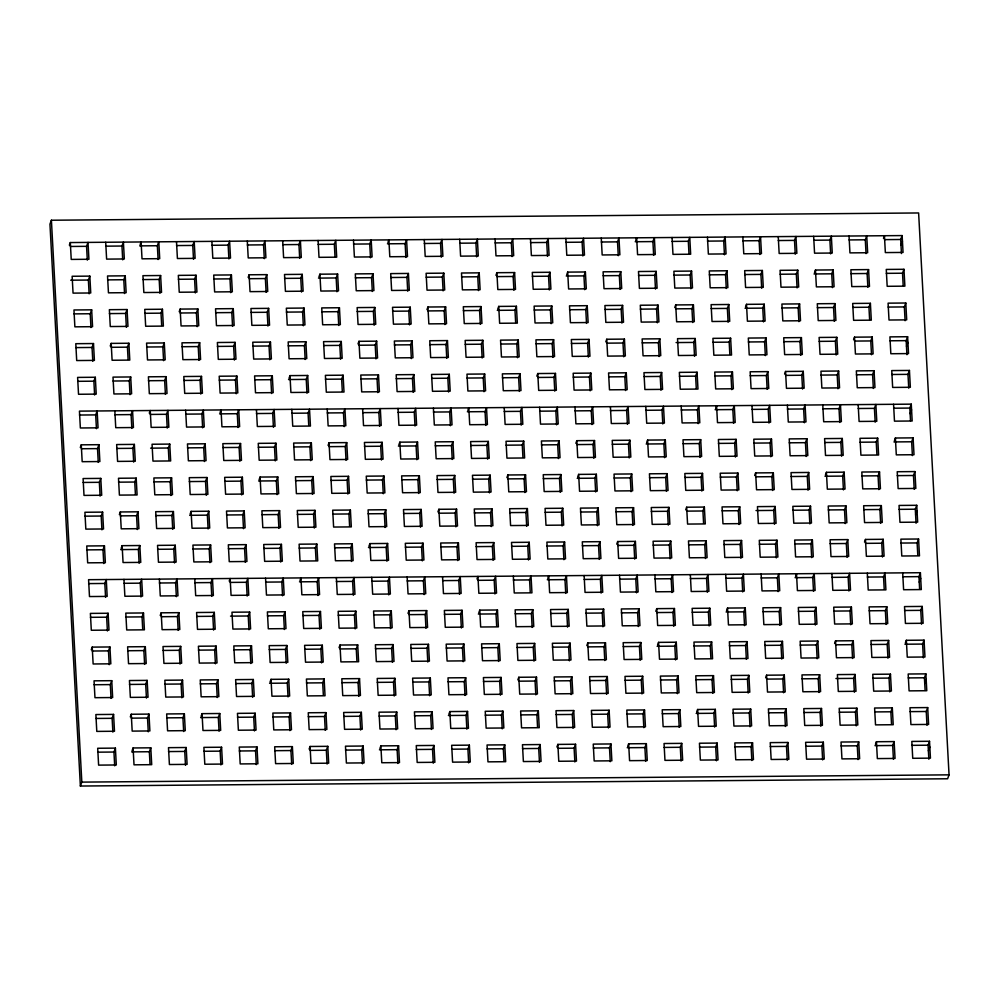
<?xml version="1.0" encoding="UTF-8"?>
<svg xmlns="http://www.w3.org/2000/svg" width="999" height="999" viewBox="0 0 999 999"><rect width="100%" height="100%" fill="white"/><g stroke="black" fill="none" stroke-linecap="round" stroke-linejoin="round"><path stroke-width="1.5" d="M51.399 220.23L49.95 224.151L80.382 786.038L947.601 778.77L949.05 774.849L918.618 212.962L51.399 220.23L81.831 782.117L80.382 786.038M69.343 245.167L70.317 242.557L902.134 235.577L903.046 252.435L885.351 252.585L884.44 235.727L883.478 238.349M87.313 260.115L86.563 246.328L88.012 242.407L88.923 259.265L71.229 259.415L70.317 242.557M89.136 293.831L88.387 280.045L89.835 276.124L72.14 276.261L73.052 293.119L90.747 292.982L89.835 276.124M90.959 327.547L90.21 313.748L91.658 309.827L73.963 309.977L74.875 326.835L92.57 326.685L91.658 309.827M122.702 259.827L121.965 246.029L123.401 242.108L124.326 258.966L106.618 259.116L105.707 242.257M92.795 361.263L92.045 347.465L93.494 343.544L75.787 343.693L76.698 360.552L94.405 360.402L93.494 343.544M124.538 293.531L123.789 279.745L125.237 275.824L107.53 275.974L108.454 292.832L126.149 292.682L125.237 275.824M140.147 244.58L141.109 241.958L142.02 258.816L159.715 258.666L158.804 241.808L157.355 245.729L158.104 259.528M94.618 394.98L93.869 381.181L95.317 377.26L77.61 377.41L78.534 394.268L96.229 394.118L95.317 377.26M110.227 346.016L111.189 343.394L128.883 343.244L129.795 360.102L112.1 360.252L111.189 343.394M126.361 327.247L125.612 313.461L127.06 309.54L109.366 309.69L110.277 326.536L127.972 326.398L127.06 309.54M80.307 447.452L81.269 444.83L98.963 444.692L99.875 461.55L82.18 461.688L81.269 444.83M96.441 428.683L95.692 414.897L97.14 410.976L98.052 427.834L80.357 427.984L79.445 411.126L911.263 404.145L912.174 421.004L894.48 421.153L893.568 404.295M128.097 359.428L127.435 347.165L128.883 343.244M159.927 293.244L159.178 279.445L160.627 275.524L142.932 275.674L143.844 292.532L161.538 292.382L160.627 275.524M98.264 462.4L97.515 448.613L98.963 444.692M130.007 394.68L129.271 380.881L130.707 376.96L113.012 377.11L113.923 393.968L131.618 393.818L130.707 376.96M161.676 325.424L161.014 313.162L162.45 309.24L144.755 309.39L145.667 326.248L163.374 326.099L162.45 309.24M100.087 496.116L99.351 482.317L100.787 478.396L83.092 478.546L84.003 495.404L101.711 495.254L100.787 478.396M193.506 259.228L192.757 245.442L194.206 241.521L195.117 258.366L177.41 258.516L176.498 241.658M131.843 428.396L131.094 414.597L132.542 410.676L133.454 427.535L115.747 427.684L114.835 410.826M163.586 360.664L162.837 346.878L164.286 342.957L146.578 343.107L147.502 359.952L165.197 359.815L164.286 342.957M101.923 529.832L101.174 516.033L102.622 512.112L84.915 512.262L85.827 529.12L103.534 528.971L102.622 512.112M179.196 311.7L180.157 309.091L197.852 308.941L198.764 325.799L181.069 325.949L180.157 309.091M195.329 292.944L194.58 279.146L196.029 275.225L178.334 275.374L179.246 292.232L196.94 292.083L196.029 275.225M133.666 462.1L132.917 448.314L134.365 444.393L116.658 444.543L117.582 461.401L135.277 461.251L134.365 444.393M149.276 413.149L150.237 410.527L151.149 427.385L168.843 427.235L167.932 410.377L166.483 414.298L167.233 428.096M165.409 394.38L164.66 380.594L166.109 376.66L148.414 376.81L149.326 393.668L167.02 393.519L166.109 376.66M103.746 563.536L102.997 549.75L104.445 545.829L86.751 545.978L87.662 562.837L105.357 562.687L104.445 545.829M119.356 514.585L120.317 511.963L138.012 511.813L138.923 528.671L121.229 528.821L120.317 511.963M197.153 326.661L196.403 312.862L197.852 308.941M135.402 494.28L134.74 482.03L136.189 478.109L118.494 478.259L119.405 495.104L137.1 494.967L136.189 478.109M228.896 258.928L228.147 245.142L229.595 241.221L230.507 258.079L212.812 258.229L211.9 241.371M105.569 597.252L104.82 583.466L106.269 579.545L107.18 596.403L89.485 596.553L88.574 579.695L920.391 572.714L921.315 589.572L903.608 589.722L902.696 572.864M121.179 548.289L122.14 545.679L139.835 545.529L140.759 562.387L123.052 562.537L122.14 545.679M198.976 360.364L198.227 346.578L199.675 342.657L181.98 342.807L182.892 359.665L200.587 359.515L199.675 342.657M137.313 529.532L136.563 515.734L138.012 511.813M91.259 649.737L92.22 647.115L109.915 646.965L110.839 663.823L93.132 663.973L92.22 647.115M230.719 292.645L229.982 278.858L231.418 274.937L213.724 275.075L214.635 291.933L232.342 291.783L231.418 274.937M168.981 460.277L168.319 448.014L169.755 444.093L152.06 444.243L152.972 461.101L170.667 460.951L169.755 444.093M107.392 630.968L106.643 617.182L108.092 613.261L90.397 613.398L91.309 630.257L109.003 630.107L108.092 613.261M200.799 394.081L200.062 380.294L201.511 376.373L183.804 376.523L184.715 393.381L202.422 393.231L201.511 376.373M139.136 563.249L138.399 549.45L139.835 545.529M232.555 326.361L231.805 312.562L233.254 308.641L215.547 308.791L216.458 325.649L234.166 325.499L233.254 308.641M170.891 495.516L170.142 481.73L171.591 477.809L153.883 477.959L154.795 494.817L172.502 494.667L171.591 477.809M109.216 664.685L108.479 650.886L109.915 646.965M248.164 277.397L249.126 274.787L266.82 274.638L267.732 291.496L250.037 291.646L249.126 274.787M264.298 258.641L263.549 244.842L264.997 240.921L265.909 257.779L248.214 257.929L247.302 241.071M202.635 427.797L201.885 414.011L203.334 410.089L204.246 426.935L186.551 427.085L185.627 410.227M140.971 596.965L140.222 583.166L141.671 579.245L142.582 596.103L124.875 596.253L123.963 579.395M234.378 360.077L233.629 346.278L235.077 342.357L217.382 342.507L218.294 359.365L235.989 359.215L235.077 342.357M172.715 529.233L171.965 515.447L173.414 511.525L155.707 511.675L156.631 528.521L174.326 528.384L173.414 511.525M111.051 698.401L110.302 684.602L111.751 680.681L94.043 680.831L94.967 697.689L112.662 697.539L111.751 680.681M266.121 292.345L265.372 278.559L266.82 274.638M204.458 461.513L203.709 447.714L205.157 443.793L187.462 443.943L188.374 460.801L206.069 460.651L205.157 443.793M142.707 629.145L142.045 616.883L143.494 612.961L125.799 613.111L126.711 629.969L144.405 629.82L143.494 612.961M220.067 412.55L221.029 409.94L221.94 426.798L239.635 426.648L238.724 409.79L237.275 413.711L238.024 427.497M236.201 393.781L235.452 379.995L236.9 376.074L219.206 376.223L220.117 393.082L237.812 392.932L236.9 376.074M174.538 562.949L173.789 549.163L175.237 545.229L157.542 545.379L158.454 562.237L176.149 562.087L175.237 545.229M112.875 732.105L112.125 718.318L113.574 714.397L95.879 714.547L96.791 731.405L114.485 731.256L113.574 714.397M190.147 513.986L191.109 511.376L208.803 511.226L209.715 528.084L192.02 528.234L191.109 511.376M267.944 326.061L267.195 312.275L268.644 308.354L250.949 308.504L251.86 325.349L269.555 325.212L268.644 308.354M206.281 495.229L205.532 481.431L206.98 477.51L189.286 477.659L190.197 494.517L207.892 494.368L206.98 477.51M144.618 664.385L143.868 650.599L145.317 646.678L127.622 646.828L128.534 663.673L146.229 663.536L145.317 646.678M160.227 615.421L161.189 612.812L178.883 612.662L179.808 629.52L162.1 629.67L161.189 612.812M299.688 258.341L298.951 244.543L300.387 240.622L301.298 257.48L283.604 257.63L282.692 240.771M176.361 596.665L175.612 582.867L177.06 578.945L177.972 595.804L160.277 595.953L159.365 579.095M114.698 765.821L113.948 752.035L115.397 748.114L97.702 748.263L98.614 765.122L116.309 764.972L115.397 748.114M130.307 716.857L131.269 714.248L148.976 714.098L149.887 730.956L132.18 731.106L131.269 714.248M269.767 359.777L269.031 345.979L270.467 342.058L252.772 342.207L253.684 359.066L271.391 358.916L270.467 342.058M208.104 528.933L207.367 515.147L208.803 511.226M146.441 698.101L145.692 684.303L147.14 680.381L129.445 680.531L130.357 697.389L148.052 697.24L147.14 680.381M301.523 292.058L300.774 278.259L302.222 274.338L284.515 274.488L285.427 291.346L303.134 291.196L302.222 274.338M239.847 461.213L239.111 447.427L240.559 443.506L222.852 443.643L223.764 460.502L241.471 460.352L240.559 443.506M178.184 630.381L177.447 616.583L178.883 612.662M132.13 750.574L133.092 747.964L150.799 747.814L151.711 764.672L134.016 764.822L133.092 747.964M271.603 393.494L270.854 379.695L272.302 375.774L254.595 375.924L255.507 392.782L273.214 392.632L272.302 375.774M209.94 562.649L209.191 548.863L210.639 544.942L192.932 545.092L193.843 561.95L211.551 561.8L210.639 544.942M148.264 731.817L147.527 718.019L148.976 714.098M303.346 325.761L302.597 311.975L304.046 308.054L286.351 308.204L287.262 325.062L304.957 324.912L304.046 308.054M241.683 494.93L240.934 481.131L242.382 477.21L224.675 477.36L225.599 494.218L243.294 494.068L242.382 477.21M180.02 664.085L179.271 650.299L180.719 646.378L163.012 646.528L163.923 663.386L181.631 663.236L180.719 646.378M318.956 276.81L319.917 274.188L337.612 274.038L338.524 290.896L320.829 291.046L319.917 274.188M335.002 256.506L334.34 244.256L335.789 240.334L336.7 257.18L319.006 257.33L318.094 240.472M273.426 427.21L272.677 413.411L274.126 409.49L275.037 426.348L257.342 426.498L256.431 409.64M211.763 596.366L211.014 582.579L212.462 578.658L213.374 595.504L195.679 595.654L194.768 578.796M150.012 763.998L149.35 751.735L150.799 747.814M289.036 378.246L289.997 375.624L307.692 375.474L308.604 392.332L290.909 392.482L289.997 375.624M305.17 359.478L304.42 345.691L305.869 341.77L288.174 341.92L289.086 358.766L306.78 358.629L305.869 341.77M243.506 528.646L242.757 514.847L244.206 510.926L226.511 511.076L227.422 527.934L245.117 527.784L244.206 510.926M181.843 697.801L181.094 684.015L182.542 680.094L164.847 680.244L165.759 697.09L183.454 696.952L182.542 680.094M259.116 479.682L260.077 477.06L277.772 476.923L278.684 493.781L260.989 493.918L260.077 477.06M336.913 291.758L336.163 277.959L337.612 274.038M275.249 460.914L274.5 447.127L275.949 443.206L258.254 443.356L259.166 460.214L276.86 460.064L275.949 443.206M213.586 630.082L212.837 616.283L214.285 612.362L196.591 612.512L197.502 629.37L215.197 629.22L214.285 612.362M229.196 581.118L230.157 578.508L231.069 595.367L248.763 595.217L247.852 578.359L246.416 582.28L247.153 596.066M306.993 393.194L306.243 379.395L307.692 375.474M245.329 562.35L244.58 548.563L246.029 544.642L228.334 544.792L229.246 561.65L246.94 561.5L246.029 544.642M183.666 731.518L182.917 717.732L184.365 713.798L166.671 713.948L167.582 730.806L185.277 730.656L184.365 713.798M338.736 325.474L337.999 311.676L339.435 307.754L321.74 307.904L322.652 324.762L340.359 324.613L339.435 307.754M277.073 494.63L276.323 480.844L277.772 476.923M215.409 663.798L214.66 649.999L216.109 646.078L198.414 646.228L199.325 663.086L217.02 662.936L216.109 646.078M370.492 257.742L369.742 243.956L371.191 240.035L372.103 256.893L354.395 257.043L353.484 240.185M308.741 425.374L308.079 413.111L309.515 409.19L310.439 426.049L292.732 426.198L291.82 409.34M185.489 765.234L184.74 751.435L186.189 747.514L168.494 747.664L169.405 764.522L187.1 764.372L186.189 747.514M201.099 716.271L202.06 713.661L219.768 713.511L220.679 730.369L202.972 730.506L202.06 713.661M340.572 359.178L339.822 345.392L341.271 341.471L323.564 341.621L324.475 358.479L342.182 358.329L341.271 341.471M278.908 528.346L278.159 514.547L279.608 510.626L261.9 510.776L262.812 527.634L280.519 527.484L279.608 510.626M217.233 697.502L216.496 683.716L217.932 679.795L200.237 679.944L201.149 696.803L218.856 696.653L217.932 679.795M372.315 291.458L371.566 277.672L373.014 273.751L355.307 273.888L356.231 290.746L373.926 290.597L373.014 273.751M310.652 460.626L309.902 446.828L311.351 442.907L293.644 443.057L294.555 459.915L312.262 459.765L311.351 442.907M248.988 629.782L248.239 615.996L249.688 612.075L231.98 612.212L232.892 629.07L250.599 628.92L249.688 612.075M387.924 242.495L388.886 239.885L389.797 256.743L407.492 256.593L406.581 239.735L405.132 243.656L405.881 257.442M342.307 391.358L341.646 379.108L343.094 375.187L325.399 375.337L326.311 392.182L344.006 392.045L343.094 375.187M280.731 562.062L279.982 548.264L281.431 544.343L263.724 544.492L264.648 561.351L282.342 561.201L281.431 544.343M219.068 731.218L218.319 717.432L219.768 713.511M358.004 343.931L358.966 341.321L376.66 341.171L377.572 358.029L359.877 358.179L358.966 341.321M374.138 325.174L373.389 311.376L374.837 307.455L357.142 307.605L358.054 324.463L375.749 324.313L374.837 307.455M312.475 494.33L311.725 480.544L313.174 476.623L295.479 476.773L296.391 493.631L314.086 493.481L313.174 476.623M250.811 663.498L250.062 649.7L251.511 645.779L233.816 645.928L234.728 662.787L252.422 662.637L251.511 645.779M328.084 445.379L329.046 442.757L346.74 442.607L347.652 459.465L329.957 459.615L329.046 442.757M344.218 426.61L343.469 412.824L344.917 408.891L345.829 425.749L328.134 425.899L327.222 409.041M282.555 595.766L281.805 581.98L283.254 578.059L284.166 594.917L266.471 595.067L265.559 578.209M220.891 764.934L220.142 751.148L221.591 747.227L203.896 747.364L204.807 764.223L222.502 764.073L221.591 747.227M375.961 358.891L375.212 345.092L376.66 341.171M314.298 528.046L313.549 514.26L314.997 510.339L297.302 510.489L298.214 527.335L315.909 527.197L314.997 510.339M252.635 697.215L251.885 683.416L253.334 679.495L235.639 679.645L236.551 696.503L254.245 696.353L253.334 679.495M407.704 291.159L406.955 277.372L408.404 273.451L390.709 273.601L391.62 290.459L409.315 290.309L408.404 273.451M346.041 460.327L345.292 446.528L346.74 442.607M284.378 629.482L283.629 615.696L285.077 611.775L267.382 611.925L268.294 628.783L285.989 628.633L285.077 611.775M299.987 580.519L300.949 577.909L301.86 594.767L319.568 594.617L318.656 577.759L317.207 581.68L317.957 595.479M377.784 392.595L377.048 378.808L378.484 374.887L360.789 375.037L361.7 391.895L379.408 391.745L378.484 374.887M316.046 560.227L315.372 547.964L316.82 544.043L299.126 544.193L300.037 561.051L317.732 560.901L316.82 544.043M254.458 730.918L253.709 717.132L255.157 713.211L237.462 713.361L238.374 730.219L256.069 730.069L255.157 713.211M270.067 681.967L271.029 679.345L288.736 679.195L289.648 696.053L271.94 696.203L271.029 679.345M409.54 324.875L408.791 311.089L410.239 307.168L392.532 307.305L393.444 324.163L411.151 324.013L410.239 307.168M347.864 494.043L347.128 480.244L348.564 476.323L330.869 476.473L331.78 493.331L349.488 493.181L348.564 476.323M286.201 663.199L285.464 649.412L286.9 645.491L269.206 645.629L270.117 662.487L287.824 662.337L286.9 645.491M441.283 257.155L440.534 243.356L441.983 239.435L442.894 256.293L425.199 256.443L424.275 239.585M379.62 426.311L378.871 412.525L380.319 408.603L381.231 425.462L363.524 425.611L362.612 408.753M256.281 764.635L255.544 750.848L256.98 746.927L239.285 747.077L240.197 763.935L257.904 763.785L256.98 746.927M411.363 358.591L410.614 344.792L412.063 340.871L394.355 341.021L395.279 357.879L412.974 357.729L412.063 340.871M349.613 526.223L348.951 513.961L350.399 510.039L332.692 510.189L333.616 527.047L351.311 526.898L350.399 510.039M288.037 696.915L287.287 683.116L288.736 679.195M426.973 309.628L427.934 307.018L445.629 306.868L446.541 323.726L428.846 323.876L427.934 307.018M443.106 290.871L442.357 277.073L443.806 273.152L426.111 273.301L427.023 290.16L444.717 290.01L443.806 273.152M381.443 460.027L380.694 446.241L382.142 442.32L364.448 442.457L365.359 459.315L383.054 459.165L382.142 442.32M319.78 629.195L319.031 615.396L320.479 611.475L302.772 611.625L303.696 628.483L321.391 628.334L320.479 611.475M413.186 392.307L412.437 378.509L413.886 374.588L396.191 374.737L397.103 391.596L414.797 391.446L413.886 374.588M351.523 561.463L350.774 547.677L352.222 543.756L334.528 543.906L335.439 560.751L353.134 560.614L352.222 543.756M289.86 730.631L289.111 716.832L290.559 712.911L272.864 713.061L273.776 729.919L291.471 729.769L290.559 712.911M444.93 324.575L444.18 310.789L445.629 306.868M383.266 493.743L382.517 479.945L383.966 476.024L366.271 476.173L367.182 493.031L384.877 492.882L383.966 476.024M321.603 662.899L320.854 649.113L322.302 645.192L304.608 645.342L305.519 662.2L323.214 662.05L322.302 645.192M398.876 444.78L399.837 442.17L417.532 442.02L418.456 458.878L400.749 459.028L399.837 442.17M476.673 256.855L475.924 243.069L477.372 239.136L478.284 255.994L460.589 256.144L459.677 239.285M415.01 426.011L414.26 412.225L415.709 408.304L416.62 425.162L398.926 425.312L398.014 408.454M353.346 595.179L352.597 581.393L354.046 577.459L354.957 594.318L337.262 594.467L336.351 577.609M291.683 764.335L290.934 750.549L292.382 746.628L274.688 746.777L275.599 763.636L293.294 763.486L292.382 746.628M368.956 546.216L369.917 543.606L387.612 543.456L388.536 560.314L370.829 560.464L369.917 543.606M446.753 358.291L446.016 344.505L447.452 340.584L429.757 340.734L430.669 357.58L448.364 357.442L447.452 340.584M385.09 527.46L384.34 513.661L385.789 509.74L368.094 509.89L369.006 526.748L386.7 526.598L385.789 509.74M323.351 695.079L322.677 682.829L324.126 678.908L306.431 679.058L307.342 695.903L325.037 695.766L324.126 678.908M339.036 647.652L339.997 645.042L357.704 644.892L358.616 661.75L340.909 661.9L339.997 645.042M478.496 290.572L477.759 276.773L479.208 272.852L461.501 273.002L462.412 289.86L480.119 289.71L479.208 272.852M416.833 459.727L416.096 445.941L417.532 442.02M355.169 628.895L354.42 615.097L355.869 611.176L338.174 611.326L339.086 628.184L356.78 628.034L355.869 611.176M309.116 749.088L310.077 746.478L327.784 746.328L328.696 763.186L310.989 763.336L310.077 746.478M448.588 392.008L447.839 378.209L449.288 374.288L431.58 374.438L432.492 391.296L450.199 391.146L449.288 374.288M386.913 561.163L386.176 547.377L387.612 543.456M325.249 730.331L324.513 716.533L325.949 712.612L308.254 712.762L309.166 729.62L326.873 729.47L325.949 712.612M480.332 324.288L479.582 310.489L481.031 306.568L463.324 306.718L464.248 323.576L481.943 323.426L481.031 306.568M418.668 493.444L417.919 479.657L419.368 475.736L401.66 475.874L402.572 492.732L420.279 492.582L419.368 475.736M356.918 661.076L356.256 648.813L357.704 644.892M495.941 275.324L496.903 272.702L514.597 272.565L515.509 289.41L497.814 289.56L496.903 272.702M512.075 256.556L511.326 242.769L512.774 238.848L513.686 255.707L495.991 255.844L495.079 238.998M450.412 425.724L449.662 411.925L451.111 408.004L452.023 424.862L434.328 425.012L433.404 408.154M388.748 594.88L387.999 581.093L389.448 577.172L390.359 594.03L372.664 594.18L371.74 577.322M327.085 764.048L326.336 750.249L327.784 746.328M482.155 357.992L481.406 344.205L482.854 340.284L465.159 340.434L466.071 357.292L483.766 357.142L482.854 340.284M420.492 527.16L419.742 513.361L421.191 509.44L403.496 509.59L404.408 526.448L422.102 526.298L421.191 509.44M358.828 696.315L358.079 682.529L359.528 678.608L341.82 678.758L342.744 695.616L360.439 695.466L359.528 678.608M497.764 309.041L498.726 306.418L516.421 306.268L517.332 323.127L499.637 323.276L498.726 306.418M513.898 290.272L513.149 276.486L514.597 272.565M452.235 459.44L451.486 445.641L452.934 441.72L435.239 441.87L436.151 458.728L453.846 458.578L452.934 441.72M390.572 628.596L389.822 614.81L391.271 610.889L373.576 611.026L374.488 627.884L392.182 627.734L391.271 610.889M467.844 410.477L468.806 407.854L469.717 424.712L487.412 424.563L486.501 407.704L485.064 411.625L485.801 425.424M483.978 391.708L483.229 377.922L484.677 374.001L466.983 374.15L467.894 390.996L485.589 390.859L484.677 374.001M422.315 560.876L421.566 547.077L423.014 543.156L405.319 543.306L406.231 560.164L423.926 560.014L423.014 543.156M360.651 730.032L359.902 716.246L361.351 712.324L343.656 712.474L344.568 729.32L362.262 729.183L361.351 712.324M437.924 511.913L438.886 509.29L456.58 509.153L457.505 526.011L439.797 526.148L438.886 509.29M515.646 322.452L514.972 310.19L516.421 306.268M454.058 493.144L453.309 479.358L454.757 475.437L437.062 475.586L437.974 492.445L455.669 492.295L454.757 475.437M392.395 662.312L391.645 648.513L393.094 644.592L375.399 644.742L376.311 661.6L394.006 661.45L393.094 644.592M408.004 613.349L408.966 610.739L426.673 610.589L427.584 627.447L409.877 627.597L408.966 610.739M547.464 256.256L546.728 242.47L548.164 238.549L549.088 255.407L531.381 255.557L530.469 238.699M424.138 594.58L423.389 580.794L424.837 576.873L425.749 593.731L408.054 593.881L407.142 577.022M362.475 763.748L361.725 749.962L363.174 746.028L345.479 746.178L346.391 763.036L364.086 762.886L363.174 746.028M517.544 357.704L516.808 343.906L518.256 339.985L500.549 340.135L501.461 356.993L519.168 356.843L518.256 339.985M455.881 526.86L455.144 513.074L456.58 509.153M394.218 696.028L393.481 682.23L394.917 678.309L377.222 678.458L378.134 695.316L395.829 695.167L394.917 678.309M549.3 289.972L548.551 276.186L549.999 272.265L532.292 272.415L533.204 289.273L550.911 289.123L549.999 272.265M487.637 459.14L486.888 445.342L488.336 441.421L470.629 441.57L471.54 458.429L489.248 458.279L488.336 441.421M425.961 628.296L425.224 614.51L426.673 610.589M379.907 748.501L380.869 745.891L398.576 745.741L399.488 762.599L381.793 762.736L380.869 745.891M519.38 391.408L518.631 377.622L520.079 373.701L502.372 373.851L503.296 390.709L520.991 390.559L520.079 373.701M457.717 560.576L456.968 546.778L458.416 542.857L440.709 543.006L441.62 559.865L459.328 559.715L458.416 542.857M396.054 729.732L395.304 715.946L396.753 712.025L379.046 712.175L379.957 729.033L397.664 728.883L396.753 712.025M551.123 323.688L550.374 309.902L551.823 305.981L534.128 306.119L535.039 322.977L552.734 322.827L551.823 305.981M489.46 492.857L488.711 479.058L490.159 475.137L472.465 475.287L473.376 492.145L491.071 491.995L490.159 475.137M427.797 662.012L427.048 648.226L428.496 644.305L410.789 644.442L411.713 661.301L429.408 661.151L428.496 644.305M566.733 274.725L567.694 272.115L585.389 271.965L586.301 288.823L568.606 288.973L567.694 272.115M582.867 255.969L582.117 242.17L583.566 238.249L584.477 255.107L566.783 255.257L565.871 238.399M521.203 425.124L520.454 411.338L521.903 407.417L522.814 424.275L505.119 424.413L504.208 407.567M459.54 594.293L458.791 580.494L460.239 576.573L461.151 593.431L443.456 593.581L442.545 576.723M397.877 763.448L397.127 749.662L398.576 745.741M536.813 376.161L537.774 373.551L555.469 373.401L556.381 390.259L538.686 390.409L537.774 373.551M552.947 357.405L552.197 343.606L553.646 339.685L535.951 339.835L536.863 356.693L554.557 356.543L553.646 339.685M491.283 526.56L490.534 512.774L491.983 508.853L474.288 509.003L475.199 525.861L492.894 525.711L491.983 508.853M429.62 695.729L428.871 681.93L430.319 678.009L412.624 678.159L413.536 695.017L431.231 694.867L430.319 678.009M506.893 477.609L507.854 474.987L525.549 474.837L526.461 491.695L508.766 491.845L507.854 474.987M584.69 289.673L583.94 275.886L585.389 271.965M522.939 457.305L522.277 445.054L523.726 441.133L506.031 441.271L506.943 458.129L524.637 457.979L523.726 441.133M461.363 628.009L460.614 614.21L462.062 610.289L444.368 610.439L445.279 627.297L462.974 627.147L462.062 610.289M476.973 579.045L477.934 576.423L478.846 593.281L496.553 593.131L495.629 576.273L494.193 580.194L494.93 593.993M554.77 391.121L554.02 377.322L555.469 373.401M493.106 560.277L492.357 546.49L493.806 542.569L476.111 542.719L477.023 559.565L494.717 559.428L493.806 542.569M431.443 729.445L430.694 715.646L432.142 711.725L414.448 711.875L415.359 728.733L433.054 728.583L432.142 711.725M586.513 323.389L585.776 309.603L587.212 305.682L569.517 305.831L570.429 322.689L588.136 322.54L587.212 305.682M524.85 492.557L524.113 478.758L525.549 474.837M463.186 661.713L462.437 647.926L463.886 644.005L446.191 644.155L447.102 661.013L464.797 660.863L463.886 644.005M478.796 612.749L479.757 610.139L497.465 609.989L498.376 626.848L480.669 626.997L479.757 610.139M618.269 255.669L617.519 241.87L618.968 237.949L619.88 254.807L602.172 254.957L601.261 238.099M556.605 424.825L555.856 411.039L557.305 407.117L558.216 423.976L540.509 424.125L539.597 407.267M433.266 763.149L432.53 749.362L433.966 745.441L416.271 745.591L417.182 762.449L434.877 762.299L433.966 745.441M448.876 714.198L449.837 711.575L467.544 711.425L468.456 728.283L450.761 728.433L449.837 711.575M588.349 357.105L587.599 343.319L589.048 339.398L571.341 339.535L572.252 356.393L589.959 356.243L589.048 339.398M526.685 526.273L525.936 512.475L527.385 508.553L509.677 508.703L510.589 525.561L528.296 525.412L527.385 508.553M465.01 695.429L464.273 681.643L465.721 677.722L448.014 677.859L448.926 694.717L466.633 694.58L465.721 677.722M620.092 289.385L619.343 275.587L620.791 271.666L603.096 271.815L604.008 288.674L621.703 288.524L620.791 271.666M558.429 458.541L557.679 444.755L559.128 440.834L541.421 440.984L542.345 457.842L560.039 457.692L559.128 440.834M496.678 626.173L496.016 613.91L497.465 609.989M635.701 240.422L636.663 237.812L637.574 254.658L655.269 254.52L654.357 237.662L652.909 241.583L653.658 255.369M590.172 390.821L589.422 377.023L590.871 373.102L573.176 373.251L574.088 390.109L591.783 389.96L590.871 373.102M528.508 559.977L527.759 546.191L529.208 542.27L511.513 542.42L512.425 559.278L530.119 559.128L529.208 542.27M466.845 729.145L466.096 715.346L467.544 711.425M605.781 341.858L606.743 339.248L624.437 339.098L625.349 355.956L607.654 356.106L606.743 339.248M621.915 323.102L621.166 309.303L622.614 305.382L604.919 305.532L605.831 322.39L623.526 322.24L622.614 305.382M560.252 492.257L559.502 478.471L560.951 474.55L543.256 474.687L544.168 491.545L561.863 491.396L560.951 474.55M498.588 661.425L497.839 647.627L499.288 643.706L481.593 643.856L482.505 660.714L500.199 660.564L499.288 643.706M575.861 443.294L576.823 440.684L594.517 440.534L595.429 457.392L577.734 457.542L576.823 440.684M591.995 424.538L591.246 410.739L592.694 406.818L593.606 423.676L575.911 423.826L574.999 406.968M530.244 592.157L529.582 579.907L531.031 575.986L531.943 592.844L514.248 592.981L513.336 576.136M468.668 762.861L467.919 749.063L469.368 745.142L451.673 745.291L452.584 762.15L470.279 762L469.368 745.142M623.738 356.805L622.989 343.019L624.437 339.098M562.075 525.973L561.326 512.175L562.774 508.254L545.079 508.404L545.991 525.262L563.686 525.112L562.774 508.254M500.412 695.129L499.662 681.343L501.111 677.422L483.416 677.572L484.328 694.43L502.022 694.28L501.111 677.422M577.684 477.01L578.646 474.4L596.353 474.25L597.265 491.108L579.557 491.258L578.646 474.4M655.481 289.086L654.745 275.299L656.181 271.366L638.486 271.516L639.397 288.374L657.105 288.224L656.181 271.366M593.818 458.241L593.069 444.455L594.517 440.534M532.155 627.409L531.406 613.623L532.854 609.69L515.159 609.84L516.071 626.698L533.766 626.548L532.854 609.69M547.764 578.446L548.726 575.836L549.637 592.694L567.345 592.544L566.433 575.686L564.984 579.607L565.734 593.394M625.561 390.522L624.825 376.735L626.261 372.814L608.566 372.964L609.477 389.81L627.185 389.672L626.261 372.814M563.898 559.69L563.161 545.891L564.597 541.97L546.903 542.12L547.814 558.978L565.521 558.828L564.597 541.97M502.235 728.845L501.486 715.059L502.934 711.138L485.239 711.288L486.151 728.134L503.846 727.996L502.934 711.138M517.844 679.882L518.806 677.272L536.513 677.122L537.425 693.98L519.717 694.13L518.806 677.272M657.317 322.802L656.568 309.003L658.016 305.082L640.309 305.232L641.221 322.09L658.928 321.94L658.016 305.082M595.654 491.958L594.904 478.171L596.353 474.25M533.978 661.126L533.241 647.327L534.677 643.406L516.982 643.556L517.894 660.414L535.601 660.264L534.677 643.406M688.973 253.546L688.311 241.283L689.76 237.362L690.671 254.221L672.976 254.37L672.052 237.512M627.397 424.238L626.648 410.439L628.096 406.518L629.008 423.376L611.313 423.526L610.389 406.668M503.983 761.026L503.321 748.763L504.77 744.842L487.062 744.992L487.974 761.85L505.681 761.7L504.77 744.842M659.14 356.518L658.391 342.719L659.839 338.798L642.145 338.948L643.056 355.806L660.751 355.656L659.839 338.798M597.477 525.674L596.728 511.888L598.176 507.967L580.469 508.104L581.393 524.962L599.088 524.812L598.176 507.967M535.814 694.842L535.064 681.043L536.513 677.122M674.75 307.555L675.711 304.932L693.406 304.795L694.317 321.641L676.623 321.79L675.711 304.932M690.883 288.786L690.134 275L691.583 271.079L673.888 271.228L674.8 288.074L692.494 287.937L691.583 271.079M629.22 457.954L628.471 444.155L629.919 440.234L612.225 440.384L613.136 457.242L630.831 457.092L629.919 440.234M567.557 627.11L566.808 613.324L568.256 609.402L550.561 609.552L551.473 626.41L569.168 626.261L568.256 609.402M660.963 390.222L660.214 376.436L661.663 372.515L643.968 372.664L644.879 389.523L662.574 389.373L661.663 372.515M599.3 559.39L598.551 545.591L599.999 541.67L582.305 541.82L583.216 558.678L600.911 558.528L599.999 541.67M537.549 727.022L536.888 714.76L538.336 710.838L520.641 710.988L521.553 727.846L539.248 727.697L538.336 710.838M692.707 322.502L691.957 308.716L693.406 304.795M631.043 491.67L630.294 477.872L631.743 473.951L614.048 474.1L614.959 490.959L632.654 490.809L631.743 473.951M569.38 660.826L568.631 647.04L570.079 643.119L552.385 643.256L553.296 660.114L570.991 659.964L570.079 643.119M646.653 442.707L647.614 440.084L665.309 439.935L666.233 456.793L648.526 456.943L647.614 440.084M724.45 254.782L723.713 240.984L725.149 237.063L726.061 253.921L708.366 254.071L707.454 237.213M662.787 423.938L662.037 410.152L663.486 406.231L664.397 423.089L646.703 423.226L645.791 406.381M601.123 593.106L600.374 579.308L601.823 575.387L602.734 592.245L585.039 592.395L584.128 575.536M539.46 762.262L538.711 748.476L540.159 744.555L522.465 744.705L523.376 761.55L541.071 761.413L540.159 744.555M616.733 544.143L617.694 541.533L635.401 541.383L636.313 558.241L618.606 558.379L617.694 541.533M694.53 356.218L693.793 342.42L695.229 338.499L677.534 338.649L678.446 355.507L696.153 355.357L695.229 338.499M632.866 525.374L632.117 511.588L633.566 507.667L615.871 507.817L616.783 524.675L634.477 524.525L633.566 507.667M571.203 694.542L570.454 680.744L571.903 676.822L554.208 676.972L555.119 693.83L572.814 693.681L571.903 676.822M586.813 645.579L587.774 642.969L605.481 642.819L606.393 659.677L588.686 659.827L587.774 642.969M726.285 288.486L725.536 274.7L726.985 270.779L709.278 270.929L710.189 287.787L727.896 287.637L726.985 270.779M664.61 457.654L663.873 443.856L665.309 439.935M602.946 626.81L602.21 613.024L603.646 609.103L585.951 609.253L586.863 626.111L604.57 625.961L603.646 609.103M556.893 747.015L557.854 744.405L575.561 744.255L576.473 761.113L558.778 761.263L557.854 744.405M696.278 388.399L695.616 376.136L697.065 372.215L679.357 372.365L680.269 389.223L697.976 389.073L697.065 372.215M634.702 559.09L633.953 545.304L635.401 541.383M573.026 728.259L572.29 714.46L573.726 710.539L556.031 710.689L556.942 727.547L574.65 727.397L573.726 710.539M728.109 322.202L727.359 308.416L728.808 304.495L711.101 304.645L712.025 321.503L729.72 321.353L728.808 304.495M666.445 491.371L665.696 477.572L667.145 473.651L649.437 473.801L650.361 490.659L668.056 490.509L667.145 473.651M604.782 660.526L604.033 646.74L605.481 642.819M759.852 254.483L759.103 240.684L760.551 236.763L761.463 253.621L743.768 253.771L742.856 236.913M698.189 423.638L697.439 409.852L698.888 405.931L699.799 422.789L682.105 422.939L681.193 406.081M636.525 592.807L635.776 579.008L637.225 575.087L638.136 591.945L620.441 592.095L619.517 575.237M574.862 761.962L574.113 748.176L575.561 744.255M729.844 354.383L729.183 342.133L730.631 338.211L712.936 338.349L713.848 355.207L731.543 355.057L730.631 338.211M668.269 525.087L667.519 511.288L668.968 507.367L651.273 507.517L652.185 524.375L669.879 524.225L668.968 507.367M606.605 694.243L605.856 680.456L607.305 676.535L589.61 676.673L590.521 693.531L608.216 693.381L607.305 676.535M745.541 306.955L746.503 304.345L764.198 304.195L765.109 321.054L747.414 321.203L746.503 304.345M761.675 288.199L760.926 274.4L762.374 270.479L744.68 270.629L745.591 287.487L763.286 287.337L762.374 270.479M700.012 457.355L699.263 443.568L700.711 439.647L683.016 439.797L683.928 456.643L701.623 456.506L700.711 439.647M638.349 626.523L637.599 612.724L639.048 608.803L621.353 608.953L622.265 625.811L639.959 625.661L639.048 608.803M715.621 408.391L716.583 405.781L717.494 422.639L735.202 422.49L734.277 405.631L732.841 409.553L733.578 423.351M731.755 389.635L731.006 375.836L732.454 371.915L714.76 372.065L715.671 388.923L733.366 388.773L732.454 371.915M670.092 558.791L669.342 545.004L670.791 541.083L653.096 541.233L654.008 558.091L671.703 557.942L670.791 541.083M608.428 727.959L607.679 714.16L609.128 710.239L591.433 710.389L592.345 727.247L610.039 727.097L609.128 710.239M685.701 509.84L686.663 507.217L704.357 507.067L705.282 523.926L687.574 524.075L686.663 507.217M763.498 321.903L762.761 308.117L764.198 304.195M701.835 491.071L701.086 477.285L702.534 473.364L684.839 473.501L685.751 490.359L703.446 490.209L702.534 473.364M640.172 660.239L639.422 646.44L640.871 642.519L623.176 642.669L624.088 659.527L641.783 659.377L640.871 642.519M655.781 611.276L656.743 608.653L674.45 608.503L675.361 625.362L657.654 625.511L656.743 608.653M795.241 254.183L794.505 240.397L795.953 236.476L796.865 253.334L779.158 253.471L778.246 236.626M671.915 592.507L671.178 578.721L672.614 574.8L673.526 591.658L655.831 591.795L654.919 574.949M610.252 761.675L609.502 747.876L610.951 743.955L593.256 744.105L594.168 760.963L611.863 760.813L610.951 743.955M765.334 355.619L764.585 341.833L766.033 337.912L748.326 338.062L749.238 354.92L766.945 354.77L766.033 337.912M703.583 523.251L702.921 510.988L704.357 507.067M641.995 693.943L641.258 680.157L642.694 676.236L624.999 676.385L625.911 693.244L643.618 693.094L642.694 676.236M657.604 644.979L658.566 642.369L676.273 642.22L677.185 659.078L659.49 659.228L658.566 642.369M797.077 287.899L796.328 274.101L797.776 270.18L780.069 270.329L780.993 287.188L798.688 287.038L797.776 270.18M735.414 457.055L734.665 443.269L736.113 439.348L718.406 439.498L719.317 456.356L737.025 456.206L736.113 439.348M673.751 626.223L673.001 612.424L674.45 608.503M627.684 746.428L628.658 743.805L646.353 743.656L647.265 760.514L629.57 760.664L628.658 743.805M767.157 389.335L766.408 375.549L767.856 371.628L750.162 371.765L751.073 388.623L768.768 388.474L767.856 371.628M705.494 558.503L704.745 544.705L706.193 540.784L688.486 540.934L689.41 557.792L707.105 557.642L706.193 540.784M643.831 727.659L643.081 713.873L644.53 709.952L626.823 710.089L627.734 726.947L645.441 726.81L644.53 709.952M798.9 321.616L798.151 307.817L799.6 303.896L781.905 304.046L782.816 320.904L800.511 320.754L799.6 303.896M737.237 490.771L736.488 476.985L737.936 473.064L720.242 473.214L721.153 490.072L738.848 489.922L737.936 473.064M675.574 659.939L674.824 646.141L676.273 642.22M814.51 272.652L815.471 270.042L833.166 269.892L834.078 286.75L816.383 286.888L815.471 270.042M830.644 253.883L829.894 240.097L831.343 236.176L832.254 253.034L814.56 253.184L813.648 236.326M768.98 423.052L768.231 409.253L769.68 405.332L770.591 422.19L752.896 422.34L751.985 405.482M707.317 592.207L706.568 578.421L708.016 574.5L708.928 591.358L691.233 591.508L690.321 574.65M645.654 761.375L644.904 747.577L646.353 743.656M784.59 374.088L785.551 371.478L803.246 371.328L804.158 388.186L786.463 388.336L785.551 371.478M800.723 355.332L799.974 341.533L801.423 337.612L783.728 337.762L784.64 354.62L802.334 354.47L801.423 337.612M739.06 524.487L738.311 510.701L739.76 506.78L722.065 506.918L722.976 523.776L740.671 523.626L739.76 506.78M677.397 693.656L676.648 679.857L678.096 675.936L660.401 676.086L661.313 692.944L679.008 692.794L678.096 675.936M754.67 475.524L755.631 472.914L773.326 472.764L774.25 489.622L756.543 489.772L755.631 472.914M832.467 287.6L831.717 273.813L833.166 269.892M770.803 456.768L770.054 442.969L771.503 439.048L753.808 439.198L754.72 456.056L772.414 455.906L771.503 439.048M709.14 625.923L708.391 612.137L709.839 608.216L692.145 608.366L693.056 625.212L710.751 625.074L709.839 608.216M802.547 389.036L801.81 375.249L803.246 371.328M740.883 558.204L740.134 544.405L741.583 540.484L723.888 540.634L724.799 557.492L742.494 557.342L741.583 540.484M679.22 727.359L678.471 713.573L679.919 709.652L662.225 709.802L663.136 726.66L680.831 726.51L679.919 709.652M834.29 321.316L833.553 307.53L835.002 303.596L817.294 303.746L818.206 320.604L835.913 320.454L835.002 303.596M772.627 490.472L771.89 476.685L773.326 472.764M710.888 658.104L710.227 645.854L711.663 641.92L693.968 642.07L694.879 658.928L712.574 658.778L711.663 641.92M726.573 610.676L727.534 608.066L745.242 607.916L746.153 624.775L728.458 624.924L727.534 608.066M866.046 253.596L865.296 239.797L866.745 235.876L867.656 252.735L849.949 252.884L849.038 236.026M804.382 422.752L803.633 408.966L805.082 405.045L805.993 421.903L788.286 422.04L787.374 405.194M742.707 591.92L741.97 578.121L743.418 574.2L744.33 591.058L726.623 591.208L725.711 574.35M681.043 761.076L680.307 747.289L681.743 743.368L664.048 743.518L664.959 760.364L682.667 760.227L681.743 743.368M696.653 712.112L697.627 709.502L715.321 709.352L716.233 726.211L698.538 726.36L697.627 709.502M836.126 355.032L835.376 341.233L836.825 337.312L819.118 337.462L820.042 354.32L837.736 354.17L836.825 337.312M774.462 524.188L773.713 510.402L775.162 506.481L757.454 506.63L758.366 523.488L776.073 523.339L775.162 506.481M712.799 693.356L712.05 679.557L713.498 675.636L695.791 675.786L696.703 692.644L714.41 692.494L713.498 675.636M867.869 287.3L867.12 273.514L868.568 269.593L850.873 269.742L851.785 286.601L869.48 286.451L868.568 269.593M806.205 456.468L805.456 442.669L806.905 438.748L789.21 438.898L790.122 455.756L807.816 455.606L806.905 438.748M744.542 625.624L743.793 611.838L745.242 607.916M837.949 388.748L837.199 374.95L838.648 371.029L820.953 371.178L821.865 388.037L839.56 387.887L838.648 371.029M776.285 557.904L775.536 544.118L776.985 540.197L759.29 540.334L760.202 557.192L777.896 557.042L776.985 540.197M714.622 727.072L713.873 713.274L715.321 709.352M853.558 339.785L854.52 337.163L872.214 337.025L873.126 353.871L855.431 354.021L854.52 337.163M869.605 319.493L868.943 307.23L870.391 303.309L852.696 303.459L853.608 320.317L871.303 320.167L870.391 303.309M808.029 490.184L807.279 476.386L808.728 472.465L791.033 472.614L791.945 489.473L809.64 489.323L808.728 472.465M746.365 659.34L745.616 645.554L747.065 641.633L729.37 641.783L730.281 658.641L747.976 658.491L747.065 641.633M901.448 253.546L900.686 239.498L902.134 235.577M839.772 422.452L839.023 408.666L840.471 404.745L841.383 421.603L823.688 421.753L822.776 404.895M778.109 591.62L777.359 577.822L778.808 573.901L779.72 590.759L762.025 590.909L761.113 574.05M716.445 760.776L715.696 746.99L717.145 743.069L699.45 743.219L700.361 760.077L718.056 759.927L717.145 743.069M900.998 245.117L902.447 241.196M871.515 354.732L870.766 340.946L872.214 337.025M809.852 523.901L809.103 510.102L810.551 506.181L792.856 506.331L793.768 523.189L811.463 523.039L810.551 506.181M748.189 693.056L747.439 679.27L748.888 675.349L731.193 675.486L732.105 692.344L749.799 692.195L748.888 675.349M825.461 474.937L826.423 472.315L844.13 472.165L845.042 489.023L827.334 489.173L826.423 472.315M903.183 285.477L902.522 273.214L903.958 269.293L886.263 269.443L887.174 286.301L904.882 286.151L903.958 269.293M841.595 456.168L840.858 442.382L842.294 438.461L824.6 438.611L825.511 455.457L843.206 455.319L842.294 438.461M779.932 625.337L779.183 611.538L780.631 607.617L762.936 607.767L763.848 624.625L781.543 624.475L780.631 607.617M795.541 576.373L796.503 573.763L797.414 590.609L815.122 590.471L814.21 573.613L812.761 577.534L813.511 591.321M873.351 388.449L872.602 374.65L874.05 370.729L856.343 370.879L857.254 387.737L874.962 387.587L874.05 370.729M811.675 557.604L810.938 543.818L812.374 539.897L794.68 540.047L795.591 556.905L813.298 556.755L812.374 539.897M750.012 726.773L749.275 712.974L750.711 709.053L733.016 709.203L733.928 726.061L751.623 725.911L750.711 709.053M765.621 677.809L766.583 675.199L784.29 675.049L785.202 691.907L767.507 692.057L766.583 675.199M905.094 320.716L904.345 306.93L905.793 303.009L888.086 303.159L889.01 320.017L906.705 319.867L905.793 303.009M843.431 489.885L842.681 476.098L844.13 472.165M781.755 659.04L781.018 645.254L782.467 641.333L764.759 641.483L765.671 658.341L783.378 658.191L782.467 641.333M875.174 422.165L874.425 408.366L875.873 404.445L876.785 421.303L859.09 421.453L858.166 404.595M751.847 760.489L751.098 746.69L752.547 742.769L734.839 742.919L735.751 759.777L753.458 759.627L752.547 742.769M906.93 354.695L906.168 340.647L907.616 336.725L889.922 336.875L890.833 353.733L908.528 353.584L907.616 336.725M845.254 523.601L844.505 509.802L845.953 505.881L828.258 506.031L829.17 522.889L846.865 522.739L845.953 505.881M783.591 692.757L782.841 678.97L784.29 675.049M906.468 346.266L907.916 342.345M876.91 454.345L876.248 442.082L877.696 438.161L860.002 438.311L860.913 455.169L878.608 455.02L877.696 438.161M815.334 625.037L814.585 611.238L816.033 607.317L798.338 607.467L799.25 624.325L816.945 624.175L816.033 607.317M908.74 388.149L907.991 374.363L909.44 370.442L891.745 370.579L892.656 387.437L910.351 387.287L909.44 370.442M847.077 557.317L846.328 543.518L847.776 539.597L830.082 539.747L830.993 556.605L848.688 556.455L847.776 539.597M785.414 726.473L784.665 712.687L786.113 708.766L768.418 708.903L769.33 725.761L787.025 725.611L786.113 708.766M878.82 489.585L878.071 475.799L879.52 471.878L861.825 472.028L862.736 488.873L880.431 488.736L879.52 471.878M817.157 658.753L816.408 644.954L817.856 641.033L800.162 641.183L801.073 658.041L818.768 657.891L817.856 641.033M894.43 440.621L895.391 438.012L913.098 437.862L914.01 454.72L896.303 454.87L895.391 438.012M910.501 420.716L909.814 408.067L911.263 404.145M848.9 591.021L848.151 577.235L849.6 573.314L850.511 590.172L832.816 590.322L831.905 573.463M787.237 760.189L786.488 746.39L787.936 742.469L770.241 742.619L771.153 759.477L788.848 759.327L787.936 742.469M910.126 413.686L911.575 409.765M864.51 542.07L865.471 539.448L883.178 539.298L884.09 556.156L866.383 556.306L865.471 539.448M880.643 523.301L879.907 509.515L881.343 505.594L863.648 505.731L864.56 522.589L882.267 522.44L881.343 505.594M818.98 692.469L818.231 678.671L819.679 674.75L801.985 674.899L802.896 691.758L820.591 691.608L819.679 674.75M834.59 643.506L835.551 640.883L853.258 640.734L854.17 657.592L836.475 657.742L835.551 640.883M912.399 455.581L911.65 441.783L913.098 437.862M850.723 624.737L849.987 610.951L851.423 607.03L833.728 607.18L834.64 624.025L852.347 623.888L851.423 607.03M882.479 557.017L881.73 543.219L883.178 539.298M820.816 726.173L820.067 712.387L821.515 708.466L803.808 708.616L804.719 725.474L822.427 725.324L821.515 708.466M914.222 489.285L913.473 475.499L914.922 471.578L897.214 471.728L898.138 488.586L915.833 488.436L914.922 471.578M852.559 658.453L851.81 644.655L853.258 640.734M884.215 589.198L883.553 576.935L885.002 573.014L885.913 589.872L868.218 590.022L867.307 573.164M822.639 759.889L821.89 746.103L823.338 742.182L805.631 742.319L806.555 759.178L824.25 759.04L823.338 742.182M916.058 523.264L915.296 509.215L916.745 505.294L899.05 505.444L899.962 522.302L917.656 522.152L916.745 505.294M854.382 692.17L853.633 678.371L855.082 674.45L837.387 674.6L838.298 691.458L855.993 691.308L855.082 674.45M915.608 514.835L917.045 510.914M886.125 624.437L885.376 610.651L886.825 606.73L869.13 606.88L870.042 623.738L887.736 623.588L886.825 606.73M917.794 555.182L917.119 542.932L918.568 539.01L900.873 539.148L901.785 556.006L919.48 555.856L918.568 539.01M856.205 725.886L855.456 712.087L856.905 708.166L839.21 708.316L840.122 725.174L857.816 725.024L856.905 708.166M887.949 658.154L887.199 644.367L888.648 640.446L870.953 640.596L871.865 657.442L889.56 657.305L888.648 640.446M919.629 589.285L918.955 576.635L920.391 572.714M858.029 759.59L857.279 745.803L858.728 741.882L841.033 742.032L841.945 758.89L859.639 758.74L858.728 741.882M919.255 582.255L920.703 578.334M889.772 691.87L889.035 678.084L890.471 674.163L872.776 674.3L873.688 691.158L891.395 691.008L890.471 674.163M905.381 642.906L906.355 640.297L924.05 640.147L924.962 657.005L907.267 657.155L906.355 640.297M921.528 624.15L920.778 610.352L922.227 606.43L904.52 606.58L905.431 623.438L923.138 623.289L922.227 606.43M875.461 744.342L876.435 741.733L894.13 741.583L895.042 758.441L877.347 758.591L876.435 741.733M891.52 724.05L890.858 711.788L892.307 707.866L874.6 708.016L875.524 724.874L893.218 724.725L892.307 707.866M923.351 657.854L922.601 644.068L924.05 640.147M893.431 759.302L892.681 745.504L894.13 741.583M925.111 690.421L924.425 677.784L925.873 673.863L908.178 674.013L909.09 690.871L926.785 690.721L925.873 673.863M924.737 683.403L926.173 679.482M926.997 725.286L926.248 711.5L927.696 707.579L910.002 707.717L910.913 724.575L928.608 724.425L927.696 707.579M928.845 759.252L928.083 745.204L929.52 741.283L911.825 741.433L912.736 758.291L930.444 758.141L929.52 741.283M928.383 750.823L929.832 746.902M70.342 246.466L86.563 246.328M105.732 246.166L121.965 246.029M139.66 245.879L157.355 245.729M176.536 245.567L192.757 245.442M211.925 245.279L228.147 245.142M247.327 244.98L263.549 244.842M282.717 244.68L298.951 244.543M318.119 244.38L334.34 244.256M353.521 244.093L369.742 243.956M387.437 243.806L405.132 243.656M424.313 243.494L440.534 243.356M459.702 243.194L475.924 243.069M495.104 242.907L511.326 242.769M530.494 242.607L546.728 242.47M565.896 242.307L582.117 242.17M601.298 242.008L617.519 241.87M635.214 241.733L652.909 241.583M672.09 241.421L688.311 241.283M707.479 241.121L723.713 240.984M742.881 240.821L759.103 240.684M778.271 240.534L794.505 240.397M813.673 240.235L829.894 240.097M849.075 239.935L865.296 239.797M884.465 239.635L900.686 239.498M70.692 280.195L88.387 280.045M107.567 279.882L123.789 279.745M142.957 279.583L159.178 279.445M178.359 279.283L194.58 279.146M213.749 278.996L229.982 278.858M249.151 278.696L265.372 278.559M284.553 278.396L300.774 278.259M318.469 278.109L336.163 277.959M355.344 277.797L371.566 277.672M390.734 277.51L406.955 277.372M426.136 277.21L442.357 277.073M461.526 276.91L477.759 276.773M496.928 276.611L513.149 276.486M532.33 276.323L548.551 276.186M566.246 276.036L583.94 275.886M603.121 275.724L619.343 275.587M638.511 275.424L654.745 275.299M673.913 275.137L690.134 275M709.315 274.837L725.536 274.7M744.705 274.538L760.926 274.4M780.107 274.238L796.328 274.101M814.023 273.963L831.717 273.813M850.898 273.651L867.12 273.514M886.288 273.351L902.522 273.214M73.988 313.886L90.21 313.748M109.39 313.599L125.612 313.461M144.78 313.299L161.014 313.162M180.182 312.999L196.403 312.862M215.584 312.699L231.805 312.562M250.974 312.412L267.195 312.275M286.376 312.113L302.597 311.975M321.765 311.813L337.999 311.676M357.167 311.513L373.389 311.376M392.57 311.226L408.791 311.089M427.959 310.926L444.18 310.789M463.361 310.627L479.582 310.489M497.277 310.339L514.972 310.19M534.153 310.027L550.374 309.902M569.542 309.74L585.776 309.603M604.944 309.44L621.166 309.303M640.347 309.141L656.568 309.003M675.736 308.841L691.957 308.716M711.138 308.554L727.359 308.416M745.054 308.266L762.761 308.117M781.93 307.954L798.151 307.817M817.319 307.655L833.553 307.53M852.721 307.367L868.943 307.23M888.123 307.068L904.345 306.93M75.824 347.602L92.045 347.465M111.214 347.302L127.435 347.165M146.616 347.015L162.837 346.878M182.005 346.715L198.227 346.578M217.407 346.416L233.629 346.278M252.797 346.116L269.031 345.979M288.199 345.829L304.42 345.691M323.601 345.529L339.822 345.392M358.991 345.229L375.212 345.092M394.393 344.93L410.614 344.792M429.782 344.643L446.016 344.505M465.184 344.343L481.406 344.205M500.574 344.043L516.808 343.906M535.976 343.743L552.197 343.606M571.378 343.456L587.599 343.319M606.768 343.156L622.989 343.019M642.17 342.857L658.391 342.719M676.086 342.57L693.793 342.42M712.961 342.257L729.183 342.133M748.363 341.97L764.585 341.833M783.753 341.67L799.974 341.533M819.155 341.371L835.376 341.233M854.545 341.071L870.766 340.946M889.947 340.784L906.168 340.647M77.647 381.318L93.869 381.181M113.037 381.019L129.271 380.881M148.439 380.719L164.66 380.594M183.828 380.432L200.062 380.294M219.231 380.132L235.452 379.995M254.633 379.832L270.854 379.695M288.549 379.545L306.243 379.395M325.424 379.245L341.646 379.108M360.814 378.946L377.048 378.808M396.216 378.646L412.437 378.509M431.618 378.346L447.839 378.209M467.008 378.059L483.229 377.922M502.41 377.759L518.631 377.622M537.799 377.46L554.02 377.322M573.201 377.16L589.422 377.023M608.591 376.873L624.825 376.735M643.993 376.573L660.214 376.436M679.395 376.273L695.616 376.136M714.784 375.974L731.006 375.836M750.187 375.686L766.408 375.549M785.576 375.387L801.81 375.249M820.978 375.087L837.199 374.95M856.38 374.787L872.602 374.65M891.77 374.488L907.991 374.363M79.47 415.035L95.692 414.897M114.873 414.735L131.094 414.597M150.262 414.435L166.483 414.298M185.664 414.135L201.885 414.011M219.58 413.861L237.275 413.711M256.456 413.549L272.677 413.411M291.845 413.249L308.079 413.111M327.247 412.949L343.469 412.824M362.649 412.662L378.871 412.525M398.039 412.362L414.26 412.225M433.441 412.063L449.662 411.925M467.357 411.775L485.064 411.625M504.233 411.476L520.454 411.338M539.635 411.176L555.856 411.039M575.024 410.876L591.246 410.739M610.426 410.577L626.648 410.439M645.816 410.289L662.037 410.152M681.218 409.99L697.439 409.852M715.134 409.702L732.841 409.553M752.01 409.39L768.231 409.253M787.412 409.103L803.633 408.966M822.801 408.803L839.023 408.666M858.203 408.504L874.425 408.366M893.593 408.204L909.814 408.067M81.294 448.751L97.515 448.613M116.696 448.451L132.917 448.314M150.612 448.164L168.319 448.014M187.487 447.852L203.709 447.714M222.877 447.552L239.111 447.427M258.279 447.265L274.5 447.127M293.681 446.965L309.902 446.828M329.071 446.665L345.292 446.528M364.473 446.366L380.694 446.241M398.389 446.091L416.096 445.941M435.264 445.779L451.486 445.641M470.666 445.479L486.888 445.342M506.056 445.179L522.277 445.054M541.458 444.892L557.679 444.755M576.848 444.592L593.069 444.455M612.25 444.293L628.471 444.155M646.166 444.006L663.873 443.856M683.041 443.706L699.263 443.568M718.443 443.406L734.665 443.269M753.833 443.106L770.054 442.969M789.235 442.807L805.456 442.669M824.625 442.52L840.858 442.382M860.027 442.22L876.248 442.082M893.943 441.933L911.65 441.783M83.117 482.455L99.351 482.317M118.519 482.167L134.74 482.03M153.921 481.868L170.142 481.73M189.31 481.568L205.532 481.431M224.713 481.268L240.934 481.131M258.629 480.994L276.323 480.844M295.504 480.681L311.725 480.544M330.894 480.382L347.128 480.244M366.296 480.082L382.517 479.945M401.698 479.782L417.919 479.657M437.087 479.495L453.309 479.358M472.49 479.195L488.711 479.058M507.879 478.896L524.113 478.758M543.281 478.596L559.502 478.471M577.197 478.321L594.904 478.171M614.073 478.009L630.294 477.872M649.475 477.709L665.696 477.572M684.864 477.41L701.086 477.285M720.267 477.122L736.488 476.985M755.656 476.823L771.89 476.685M791.058 476.523L807.279 476.386M824.974 476.236L842.681 476.098M861.85 475.936L878.071 475.799M897.252 475.636L913.473 475.499M84.952 516.171L101.174 516.033M120.342 515.871L136.563 515.734M155.744 515.584L171.965 515.447M189.66 515.297L207.367 515.147M226.536 514.985L242.757 514.847M261.938 514.685L278.159 514.547M297.327 514.398L313.549 514.26M332.729 514.098L348.951 513.961M368.119 513.798L384.34 513.661M403.521 513.498L419.742 513.361M438.911 513.211L455.144 513.074M474.313 512.912L490.534 512.774M509.715 512.612L525.936 512.475M545.104 512.312L561.326 512.175M580.506 512.025L596.728 511.888M615.896 511.725L632.117 511.588M651.298 511.426L667.519 511.288M686.688 511.126L702.921 510.988M722.09 510.826L738.311 510.701M756.018 510.551L773.713 510.402M792.881 510.239L809.103 510.102M828.283 509.94L844.505 509.802M863.673 509.64L879.907 509.515M899.075 509.353L915.296 509.215M86.776 549.887L102.997 549.75M120.692 549.6L138.399 549.45M157.567 549.288L173.789 549.163M192.969 549L209.191 548.863M228.359 548.701L244.58 548.563M263.761 548.401L279.982 548.264M299.151 548.101L315.372 547.964M334.553 547.814L350.774 547.677M368.469 547.527L386.176 547.377M405.344 547.215L421.566 547.077M440.746 546.915L456.968 546.778M476.136 546.628L492.357 546.49M511.538 546.328L527.759 546.191M546.928 546.028L563.161 545.891M582.33 545.729L598.551 545.591M617.732 545.442L633.953 545.304M653.121 545.142L669.342 545.004M688.523 544.842L704.745 544.705M723.913 544.542L740.134 544.405M759.315 544.255L775.536 544.118M794.704 543.956L810.938 543.818M830.107 543.656L846.328 543.518M865.509 543.356L881.73 543.219M900.898 543.056L917.119 542.932M88.599 583.603L104.82 583.466M124.001 583.304L140.222 583.166M159.39 583.004L175.612 582.867M194.793 582.704L211.014 582.579M230.182 582.417L246.416 582.28M265.584 582.117L281.805 581.98M299.5 581.83L317.207 581.68M336.376 581.518L352.597 581.393M371.778 581.231L387.999 581.093M407.167 580.931L423.389 580.794M442.569 580.631L458.791 580.494M477.959 580.332L494.193 580.194M513.361 580.044L529.582 579.907M547.277 579.757L564.984 579.607M584.153 579.445L600.374 579.308M619.555 579.145L635.776 579.008M654.944 578.858L671.178 578.721M690.346 578.558L706.568 578.421M725.736 578.259L741.97 578.121M761.138 577.959L777.359 577.822M795.067 577.684L812.761 577.534M831.93 577.372L848.151 577.235M867.332 577.072L883.553 576.935M902.721 576.773L918.955 576.635M90.422 617.32L106.643 617.182M125.824 617.02L142.045 616.883M161.214 616.72L177.447 616.583M196.616 616.42L212.837 616.283M230.532 616.133L248.239 615.996M267.407 615.834L283.629 615.696M302.809 615.534L319.031 615.396M338.199 615.234L354.42 615.097M373.601 614.934L389.822 614.81M408.991 614.647L425.224 614.51M444.393 614.348L460.614 614.21M478.321 614.06L496.016 613.91M515.184 613.748L531.406 613.623M550.586 613.461L566.808 613.324M585.976 613.161L602.21 613.024M621.378 612.862L637.599 612.724M656.78 612.562L673.001 612.424M692.17 612.275L708.391 612.137M726.098 611.987L743.793 611.838M762.961 611.675L779.183 611.538M798.363 611.376L814.585 611.238M833.753 611.088L849.987 610.951M869.155 610.789L885.376 610.651M904.557 610.489L920.778 610.352M92.245 651.023L108.479 650.886M127.647 650.736L143.868 650.599M163.049 650.436L179.271 650.299M198.439 650.137L214.66 649.999M233.841 649.837L250.062 649.7M269.231 649.55L285.464 649.412M304.633 649.25L320.854 649.113M340.035 648.95L356.256 648.813M375.424 648.651L391.645 648.513M410.826 648.351L427.048 648.226M446.216 648.064L462.437 647.926M481.618 647.764L497.839 647.627M517.007 647.464L533.241 647.327M552.41 647.165L568.631 647.04M587.812 646.877L604.033 646.74M623.201 646.578L639.422 646.44M657.13 646.291L674.824 646.141M693.993 645.978L710.227 645.854M729.395 645.691L745.616 645.554M764.784 645.391L781.018 645.254M800.187 645.092L816.408 644.954M835.589 644.792L851.81 644.655M870.978 644.505L887.199 644.367M904.907 644.218L922.601 644.068M94.081 684.74L110.302 684.602M129.47 684.44L145.692 684.303M164.872 684.153L181.094 684.015M200.262 683.853L216.496 683.716M235.664 683.553L251.885 683.416M269.58 683.266L287.287 683.116M306.456 682.966L322.677 682.829M341.858 682.667L358.079 682.529M377.247 682.367L393.481 682.23M412.649 682.067L428.871 681.93M448.039 681.78L464.273 681.643M483.441 681.48L499.662 681.343M518.843 681.181L535.064 681.043M554.233 680.881L570.454 680.744M589.635 680.581L605.856 680.456M625.024 680.294L641.258 680.157M660.426 679.994L676.648 679.857M695.828 679.695L712.05 679.557M731.218 679.395L747.439 679.27M766.62 679.108L782.841 678.97M802.01 678.808L818.231 678.671M835.938 678.521L853.633 678.371M872.801 678.209L889.035 678.084M908.203 677.921L924.425 677.784M95.904 718.456L112.125 718.318M131.294 718.156L147.527 718.019M166.696 717.856L182.917 717.732M200.624 717.582L218.319 717.432M237.487 717.27L253.709 717.132M272.889 716.97L289.111 716.832M308.279 716.67L324.513 716.533M343.681 716.383L359.902 716.246M379.083 716.083L395.304 715.946M414.473 715.784L430.694 715.646M448.401 715.496L466.096 715.346M485.264 715.197L501.486 715.059M520.666 714.897L536.888 714.76M556.056 714.597L572.29 714.46M591.458 714.297L607.679 714.16M626.86 714.01L643.081 713.873M662.25 713.711L678.471 713.573M696.178 713.423L713.873 713.274M733.041 713.111L749.275 712.974M768.443 712.811L784.665 712.687M803.845 712.524L820.067 712.387M839.235 712.225L855.456 712.087M874.637 711.925L890.858 711.788M910.027 711.625L926.248 711.5M97.727 752.172L113.948 752.035M131.656 751.885L149.35 751.735M168.519 751.573L184.74 751.435M203.921 751.273L220.142 751.148M239.31 750.986L255.544 750.848M274.713 750.686L290.934 750.549M310.115 750.386L326.336 750.249M345.504 750.087L361.725 749.962M379.433 749.812L397.127 749.662M416.296 749.5L432.53 749.362M451.698 749.2L467.919 749.063M487.087 748.9L503.321 748.763M522.489 748.613L538.711 748.476M557.892 748.313L574.113 748.176M593.281 748.014L609.502 747.876M627.21 747.727L644.904 747.577M664.073 747.427L680.307 747.289M699.475 747.127L715.696 746.99M734.877 746.827L751.098 746.69M770.266 746.528L786.488 746.39M805.669 746.241L821.89 746.103M841.058 745.941L857.279 745.803M874.987 745.654L892.681 745.504M911.85 745.341L928.083 745.204M81.831 782.117L949.05 774.849"/></g></svg>
